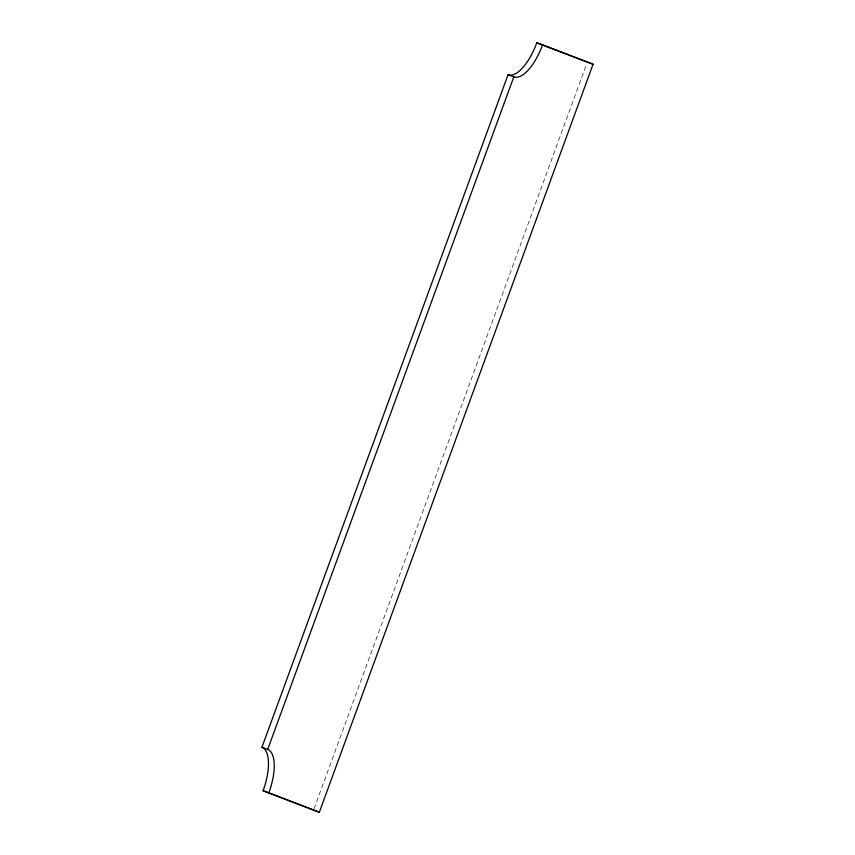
<?xml version="1.0" encoding="UTF-8"?>
<svg xmlns="http://www.w3.org/2000/svg" width="855" height="855" viewBox="0 0 855 855"><rect width="100%" height="100%" fill="white"/><g stroke="black" fill="none" stroke-linecap="round" stroke-linejoin="round"><path stroke-width="0.64" stroke-dasharray="4.28 3.21" d="M314.02 808.905L586.38 64.659"/><path stroke-width="1.28" d="M261.929 747.302L508.062 74.716A40.164 16.01 -70.1 0 0 536.812 42.75L593.071 64.243L319.332 812.25L263.084 790.757A40.164 16.01 -70.1 0 0 261.929 747.302L267.701 749.386A40.164 16.01 -70.1 0 1 268.855 792.852L319.332 812.25M267.701 749.386L513.834 76.811A40.164 16.01 -70.1 0 0 542.583 44.845M593.071 64.243L536.812 42.75M508.062 74.716L513.834 76.811M263.084 790.757L268.855 792.852"/></g></svg>
